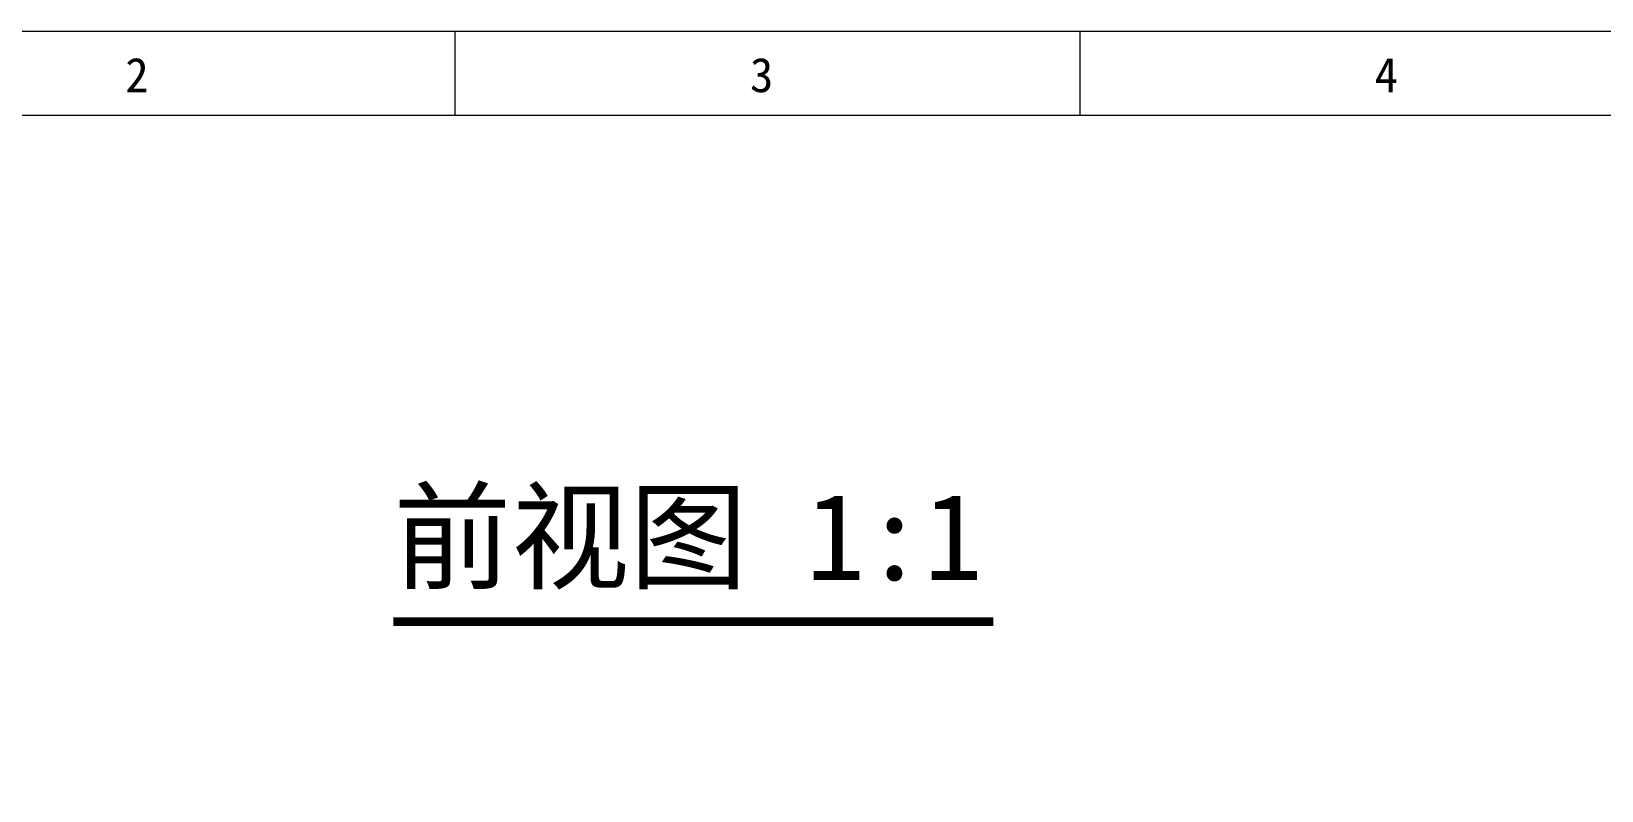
# Model space of a CAD drawing. Header units: millimetres. Extents: x 245 to 12024, y -5479 to 598.
# Drawn here: x 11555 to 11731.3, y -5167 to -5081.8 of the extents above; entities that cross this region are included whole.
import ezdxf
from ezdxf.enums import TextEntityAlignment as Align

# ---------------------------------------------------------------- set-up
doc = ezdxf.new("R2010")
doc.units = ezdxf.units.MM
doc.layers.add('DIM', color=7, linetype='Continuous')
doc.layers.add('Sundenal', color=4, linetype='Continuous', lineweight=20)
doc.styles.add('宋体', font='')
doc.styles.get('宋体').set_extended_font_data('SimSun')

# ---------------------------------------------------------------- blocks, each defined once
blk = doc.blocks.new('sundenal')
at = {"layer": 'Sundenal', "color": 4}
blk.add_line((-856.53, 786.48), (-856.53, 805.66), dxfattribs=at)
blk.add_lwpolyline([(-1141.39, 0), (0, 0), (0, 805.66), (-1141.39, 805.66)], close=True, dxfattribs=at)
blk.add_lwpolyline([(-714.1, 805.66), (-714.1, 786.48)], dxfattribs=at)
at = {"layer": 'Sundenal', "ltscale": 0.2}
blk.add_lwpolyline([(-19.18, 786.48), (-1122.21, 786.48), (-1122.21, 19.18), (-19.18, 19.18)], close=True, dxfattribs=at)
at = {"layer": 'Sundenal', "color": 4, "style": '宋体'}
for s, p in [('2', (-929.07, 795.73)), ('3', (-786.64, 795.73)), ('4', (-644.21, 795.73))]:
    blk.add_text(s, height=7.85, dxfattribs=at).set_placement(p, align=Align.MIDDLE_CENTER)

msp = doc.modelspace()

# ---------------------------------------------------------------- linework, layer by layer
at = {"layer": 'DIM', "lineweight": 30, "ltscale": 0.2, "const_width": 0.9713}
msp.add_lwpolyline([(11595.6678, -5148.0529), (11663.0295, -5148.0529)], dxfattribs=at)

# ---------------------------------------------------------------- block references
at = {"layer": 'Sundenal', "xscale": 0.4924799999998868, "yscale": 0.4924799999998868, "zscale": 0.4924799999998868}
msp.add_blockref('sundenal', (12024.4196, -5478.5726), dxfattribs=at)

# ---------------------------------------------------------------- texts
at = {"layer": 'DIM', "lineweight": 30, "ltscale": 0.2, "insert": (11595.6617, -5133.6716), "char_height": 9.71269, "width": 67.367725, "attachment_point": 1, "style": '宋体'}
msp.add_mtext('前视图 1:1', dxfattribs=at)

doc.saveas('drawing.dxf')
